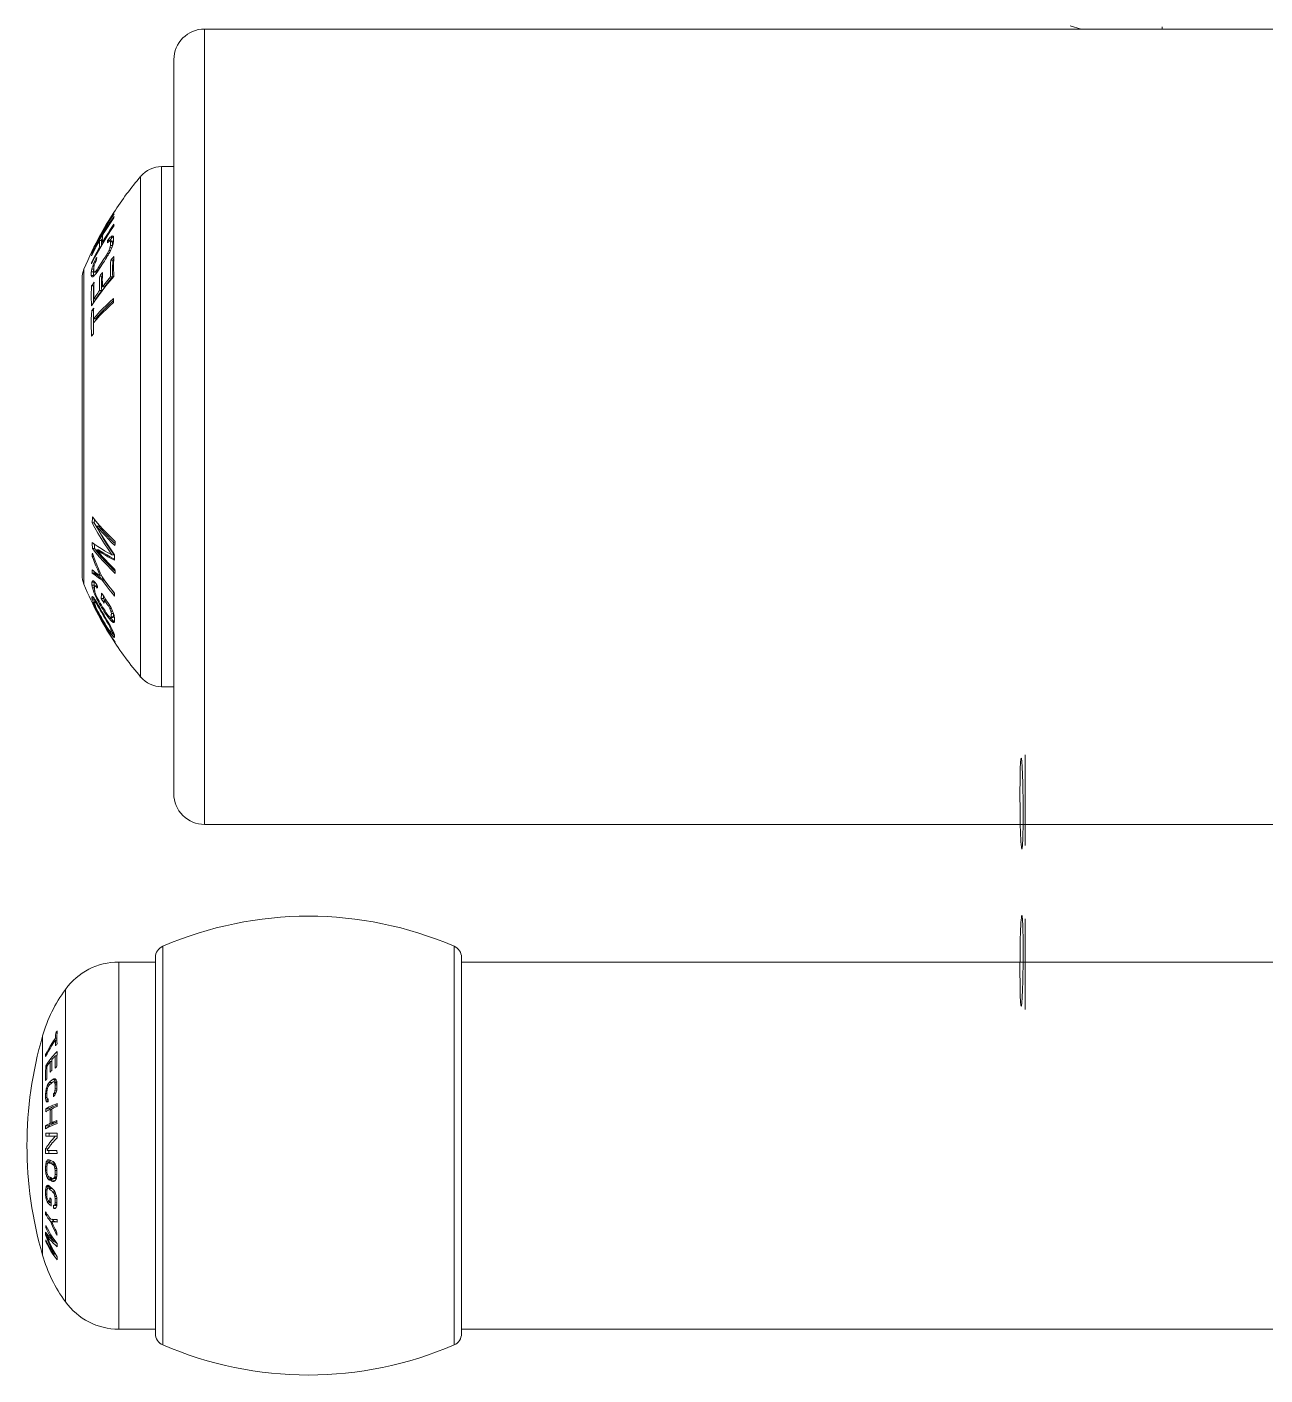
# Model space of a CAD drawing. Header units: centimetres. Extents: x 118932 to 154602, y -32682 to -23521.
# Drawn here: x 129525.92 to 129546.14, y -27737.02 to -27714.99 of the extents above; entities that cross this region are included whole.
import ezdxf

# ---------------------------------------------------------------- set-up
doc = ezdxf.new("R2010")
doc.units = ezdxf.units.CM
doc.header["$LTSCALE"] = 50
doc.header["$MEASUREMENT"] = 0
doc.layers.add('GEN_02_TF_Mobilya', color=7, linetype='Continuous', lineweight=5, true_color=0x745e3d)

# ---------------------------------------------------------------- blocks, each defined once
blk = doc.blocks.new('spor aletleri 2')
at = {"layer": 'GEN_02_TF_Mobilya'}
for p, q in [((-25.849, -113.904), (-25.848, -101.906)), ((-26.391, -103.814), (-26.391, -111.996)), ((-27.035, -104.862), (-27.017, -104.831)), ((-26.93, -104.862), (-26.895, -104.862)), ((-26.889, -104.809), (-26.853, -104.809)), ((-27.154, -104.989), (-27.149, -104.989)), ((-27.015, -104.888), (-26.998, -104.888)), ((-27.195, -105.22), (-27.18, -105.22)), ((-27.191, -105.092), (-27.183, -105.092)), ((-27.174, -105.28), (-27.152, -105.28)), ((-27.144, -105.206), (-27.126, -105.206)), ((-26.88, -105.185), (-26.845, -105.185)), ((-27.348, -110.327), (-27.348, -105.483)), ((-27.318, -105.33), (-27.318, -110.479)), ((-27.197, -105.376), (-27.164, -105.376)), ((-27.189, -105.331), (-27.156, -105.331)), ((-27.135, -105.373), (-27.101, -105.373)), ((-27.06, -105.446), (-27.026, -105.446)), ((-27.192, -105.604), (-27.159, -105.604)), ((-27.191, -106.008), (-27.16, -106.008)), ((-27.182, -109.475), (-27.149, -109.475)), ((-27.186, -110.497), (-27.153, -110.497)), ((-27.185, -110.443), (-27.152, -110.443)), ((-27.121, -110.514), (-27.096, -110.514)), ((-27.186, -110.708), (-27.154, -110.708)), ((-27.178, -110.683), (-27.176, -110.683)), ((-27.163, -110.777), (-27.145, -110.777)), ((-27.134, -110.662), (-27.118, -110.662)), ((-27.105, -110.725), (-27.088, -110.725)), ((-27.134, -110.843), (-27.126, -110.843)), ((-27.104, -110.904), (-27.097, -110.904)), ((-27.07, -110.869), (-27.056, -110.869)), ((-26.949, -110.982), (-26.926, -110.982)), ((-26.894, -110.878), (-26.869, -110.878)), ((-26.878, -110.921), (-26.85, -110.921)), ((-26.949, -111.179), (-26.94, -111.179)), ((-26.908, -111.039), (-26.873, -111.039)), ((-26.908, -111.243), (-26.896, -111.243)), ((-26.878, -111.213), (-26.861, -111.213)), ((-26.87, -111.239), (-26.848, -111.239)), ((-11.939, -113.265), (-11.939, -114.75)), ((-11.939, -115.947), (-11.939, -117.432)), ((-26.028, -116.396), (-26.028, -122.911)), ((-21.27, -116.396), (-21.27, -122.911)), ((-26.149, -122.728), (-26.149, -116.579)), ((-21.149, -122.728), (-21.149, -116.579)), ((-21.149, -116.654), (-7.053, -116.654)), ((-27.62, -117.1), (-27.62, -122.207)), ((-27.993, -117.862), (-27.993, -121.445)), ((-27.778, -117.81), (-27.756, -117.81)), ((-27.783, -117.933), (-27.759, -117.933)), ((-27.944, -118.165), (-27.927, -118.165)), ((-27.866, -118.279), (-27.843, -118.279)), ((-27.785, -118.184), (-27.757, -118.184)), ((-27.757, -118.178), (-27.762, -118.184)), ((-27.94, -118.349), (-27.916, -118.349)), ((-27.933, -118.721), (-27.915, -118.721)), ((-27.919, -118.677), (-27.894, -118.677)), ((-27.905, -118.648), (-27.866, -118.648)), ((-27.886, -118.623), (-27.837, -118.623)), ((-27.827, -118.571), (-27.78, -118.571)), ((-27.799, -118.616), (-27.812, -118.611)), ((-27.791, -118.631), (-27.758, -118.631)), ((-27.944, -118.8), (-27.925, -118.8)), ((-27.944, -118.869), (-27.922, -118.869)), ((-27.941, -118.903), (-27.904, -118.903)), ((-27.94, -118.759), (-27.922, -118.759)), ((-27.915, -118.891), (-27.904, -118.891)), ((-27.814, -118.809), (-27.782, -118.809)), ((-27.792, -118.761), (-27.767, -118.761)), ((-27.887, -119.051), (-27.888, -119.071)), ((-27.866, -119.061), (-27.842, -119.061)), ((-27.891, -119.328), (-27.89, -119.349)), ((-27.944, -119.708), (-27.905, -119.708)), ((-27.944, -119.988), (-27.924, -119.988)), ((-27.944, -120.053), (-27.925, -120.053)), ((-27.94, -119.949), (-27.914, -119.949)), ((-27.933, -119.92), (-27.88, -119.92)), ((-27.919, -119.894), (-27.868, -119.894)), ((-27.799, -119.998), (-27.769, -119.998)), ((-27.791, -120.026), (-27.762, -120.026)), ((-27.941, -120.095), (-27.922, -120.095)), ((-27.814, -120.188), (-27.768, -120.188)), ((-27.801, -120.177), (-27.764, -120.177)), ((-27.787, -120.125), (-27.759, -120.125)), ((-27.944, -120.378), (-27.921, -120.378)), ((-27.944, -120.446), (-27.925, -120.446)), ((-27.941, -120.488), (-27.923, -120.488)), ((-27.94, -120.343), (-27.887, -120.343)), ((-27.933, -120.32), (-27.88, -120.32)), ((-27.919, -120.303), (-27.905, -120.303)), ((-27.799, -120.456), (-27.773, -120.456)), ((-27.791, -120.486), (-27.765, -120.486)), ((-27.792, -120.615), (-27.759, -120.615)), ((-27.787, -120.588), (-27.759, -120.588)), ((-27.944, -121.114), (-27.909, -121.114)), ((-27.923, -121.097), (-27.902, -121.124)), ((-27.803, -121.426), (-27.784, -121.426)), ((-21.149, -122.653), (-3.026, -122.653))]:
    blk.add_line(p, q, dxfattribs=at)
at = {"layer": 'GEN_02_TF_Mobilya', "flags": 128}
for points in [[(-11.204, -101.355), (-11.025, -101.406)], [(-9.701, -101.406), (-9.7, -101.385), (-9.7, -101.372)], [(-25.848, -103.655), (-26.048, -103.655), (-26.048, -112.154), (-25.848, -112.154)], [(-26.83, -104.402), (-26.831, -104.404), (-26.895, -104.506), (-26.955, -104.607), (-27.011, -104.706), (-27.063, -104.803), (-27.11, -104.897), (-27.154, -104.989), (-27.105, -104.892), (-27.053, -104.795), (-27, -104.7), (-26.945, -104.606), (-26.888, -104.513), (-26.829, -104.421), (-26.829, -104.422), (-26.828, -104.422), (-26.828, -104.423), (-26.827, -104.424), (-26.827, -104.424), (-26.826, -104.425), (-26.893, -104.53), (-26.957, -104.637), (-27.02, -104.745), (-27.079, -104.854), (-27.137, -104.964), (-27.192, -105.076), (-27.193, -105.075), (-27.194, -105.074), (-27.194, -105.073), (-27.195, -105.072), (-27.195, -105.071), (-27.196, -105.07)], [(-27.189, -105.07), (-27.196, -105.07), (-27.155, -104.98), (-27.11, -104.888), (-27.061, -104.794), (-27.009, -104.698), (-26.952, -104.599), (-26.912, -104.533), (-26.891, -104.499)], [(-26.826, -104.468), (-26.827, -104.472), (-26.827, -104.475), (-26.828, -104.479), (-26.828, -104.483), (-26.829, -104.487), (-26.829, -104.49), (-26.862, -104.538), (-26.893, -104.587), (-26.924, -104.635), (-26.955, -104.684), (-26.985, -104.733), (-27.014, -104.783), (-27.016, -104.8), (-27.017, -104.818), (-27.018, -104.835), (-27.017, -104.853), (-27.016, -104.87), (-27.015, -104.888), (-26.985, -104.838), (-26.955, -104.789), (-26.924, -104.74), (-26.893, -104.692), (-26.862, -104.644), (-26.829, -104.596), (-26.829, -104.6), (-26.828, -104.603), (-26.828, -104.607), (-26.827, -104.611), (-26.827, -104.615), (-26.826, -104.618), (-26.893, -104.719), (-26.957, -104.821), (-27.02, -104.925), (-27.079, -105.029), (-27.137, -105.135), (-27.192, -105.242), (-27.192, -105.239), (-27.193, -105.235), (-27.194, -105.231), (-27.194, -105.227), (-27.194, -105.224), (-27.195, -105.22), (-27.173, -105.177), (-27.152, -105.135), (-27.129, -105.093), (-27.107, -105.051), (-27.084, -105.009), (-27.061, -104.968)], [(-27.044, -104.968), (-27.061, -104.968), (-27.062, -104.95), (-27.063, -104.932), (-27.064, -104.915), (-27.063, -104.897), (-27.062, -104.88), (-27.06, -104.862), (-27.083, -104.904), (-27.106, -104.946), (-27.129, -104.988), (-27.151, -105.03), (-27.173, -105.072), (-27.194, -105.114), (-27.194, -105.111), (-27.193, -105.107), (-27.193, -105.103), (-27.192, -105.099), (-27.191, -105.096), (-27.191, -105.092), (-27.136, -104.985), (-27.079, -104.879), (-27.019, -104.774), (-26.957, -104.671), (-26.893, -104.569), (-26.826, -104.468)], [(-27.029, -104.94), (-27.029, -104.932), (-27.029, -104.915), (-27.029, -104.897), (-27.028, -104.88), (-27.026, -104.862), (-27.06, -104.862)], [(-26.835, -104.885), (-26.833, -104.87), (-26.833, -104.86), (-26.833, -104.85), (-26.833, -104.84), (-26.833, -104.831), (-26.833, -104.821), (-26.832, -104.811), (-26.834, -104.807), (-26.835, -104.804), (-26.836, -104.8), (-26.837, -104.797), (-26.839, -104.793), (-26.84, -104.79), (-26.856, -104.787), (-26.867, -104.795), (-26.878, -104.802), (-26.889, -104.809), (-26.903, -104.827), (-26.917, -104.845), (-26.93, -104.862), (-26.931, -104.869), (-26.932, -104.876), (-26.932, -104.882), (-26.933, -104.889), (-26.933, -104.896), (-26.934, -104.902), (-26.913, -104.878), (-26.909, -104.873), (-26.893, -104.868), (-26.858, -104.868), (-26.856, -104.871), (-26.855, -104.873), (-26.854, -104.876), (-26.852, -104.878), (-26.851, -104.88), (-26.85, -104.883), (-26.85, -104.893), (-26.85, -104.903), (-26.85, -104.913), (-26.85, -104.922), (-26.85, -104.932), (-26.85, -104.942), (-26.852, -104.949), (-26.857, -104.966), (-26.868, -104.991), (-26.879, -105.015), (-26.89, -105.04), (-26.907, -105.071), (-26.923, -105.101), (-26.93, -105.112), (-26.943, -105.135), (-26.95, -105.146), (-26.964, -105.168), (-26.984, -105.198), (-27.003, -105.228), (-27.023, -105.258), (-27.042, -105.288)], [(-26.896, -104.868), (-26.895, -104.862), (-26.881, -104.845), (-26.874, -104.836), (-26.86, -104.818), (-26.853, -104.809), (-26.837, -104.798)], [(-26.967, -105.128), (-26.951, -105.101), (-26.934, -105.074), (-26.908, -105.074)], [(-26.934, -105.074), (-26.922, -105.049), (-26.91, -105.025), (-26.883, -105.025)], [(-26.91, -105.025), (-26.902, -105.003), (-26.894, -104.981), (-26.864, -104.981)], [(-26.894, -104.981), (-26.891, -104.968), (-26.888, -104.955), (-26.886, -104.942)], [(-26.885, -104.883), (-26.887, -104.88), (-26.888, -104.878), (-26.889, -104.876), (-26.89, -104.873), (-26.892, -104.871), (-26.893, -104.868)], [(-26.85, -104.942), (-26.886, -104.942), (-26.886, -104.932), (-26.886, -104.922), (-26.886, -104.913), (-26.886, -104.903), (-26.886, -104.893), (-26.885, -104.883), (-26.85, -104.883)], [(-26.835, -104.885), (-26.838, -104.9), (-26.841, -104.915), (-26.843, -104.924), (-26.846, -104.932), (-26.852, -104.949)], [(-26.883, -105.455), (-26.885, -105.41), (-26.886, -105.365), (-26.886, -105.32), (-26.885, -105.275), (-26.883, -105.23), (-26.88, -105.185), (-26.863, -105.164), (-26.845, -105.144), (-26.827, -105.123), (-26.83, -105.177), (-26.832, -105.231), (-26.833, -105.285), (-26.832, -105.34), (-26.83, -105.394), (-26.827, -105.448), (-26.894, -105.525), (-26.959, -105.604), (-27.021, -105.684), (-27.081, -105.765), (-27.138, -105.846), (-27.193, -105.929), (-27.196, -105.875), (-27.197, -105.821), (-27.198, -105.767), (-27.197, -105.712), (-27.195, -105.658), (-27.192, -105.604), (-27.179, -105.584), (-27.165, -105.563), (-27.152, -105.543)], [(-27.197, -105.435), (-27.198, -105.425), (-27.198, -105.415), (-27.198, -105.405), (-27.197, -105.395), (-27.197, -105.386), (-27.197, -105.376), (-27.194, -105.361), (-27.192, -105.346), (-27.189, -105.331), (-27.182, -105.305), (-27.174, -105.28), (-27.159, -105.243), (-27.144, -105.206), (-27.133, -105.183), (-27.121, -105.161), (-27.109, -105.139), (-27.109, -105.146), (-27.11, -105.152), (-27.11, -105.159), (-27.111, -105.165), (-27.111, -105.172), (-27.112, -105.179), (-27.119, -105.193)], [(-27.119, -105.193), (-27.133, -105.221), (-27.141, -105.243), (-27.149, -105.265), (-27.15, -105.271), (-27.153, -105.284), (-27.154, -105.291), (-27.156, -105.304), (-27.157, -105.313), (-27.157, -105.323), (-27.157, -105.333), (-27.157, -105.343), (-27.157, -105.353), (-27.157, -105.363), (-27.156, -105.365), (-27.155, -105.368), (-27.153, -105.37), (-27.152, -105.373), (-27.151, -105.375), (-27.149, -105.377)], [(-27.042, -105.288), (-27.061, -105.318), (-27.08, -105.348), (-27.093, -105.366)], [(-27.083, -105.309), (-27.064, -105.278), (-27.045, -105.248), (-27.026, -105.218), (-27.007, -105.188), (-26.987, -105.158), (-26.967, -105.128), (-26.94, -105.128)], [(-27.015, -105.619), (-26.981, -105.619), (-26.959, -105.591), (-26.938, -105.564), (-26.916, -105.536), (-26.893, -105.509), (-26.871, -105.482), (-26.848, -105.455), (-26.85, -105.41), (-26.85, -105.365), (-26.85, -105.32), (-26.849, -105.275), (-26.847, -105.23), (-26.845, -105.185), (-26.83, -105.167)], [(-27.172, -105.456), (-27.19, -105.456), (-27.191, -105.453), (-27.193, -105.449), (-27.194, -105.446), (-27.195, -105.442), (-27.196, -105.439), (-27.197, -105.435), (-27.164, -105.435), (-27.164, -105.425), (-27.164, -105.415), (-27.164, -105.405), (-27.164, -105.395), (-27.164, -105.386), (-27.164, -105.376), (-27.162, -105.368), (-27.16, -105.353), (-27.157, -105.338)], [(-27.156, -105.444), (-27.166, -105.451), (-27.175, -105.458), (-27.19, -105.456)], [(-27.16, -105.447), (-27.163, -105.439), (-27.164, -105.435)], [(-27.127, -105.414), (-27.137, -105.425), (-27.146, -105.437), (-27.156, -105.444)], [(-27.155, -105.813), (-27.122, -105.813), (-27.106, -105.791), (-27.091, -105.769), (-27.075, -105.746), (-27.059, -105.724), (-27.043, -105.702), (-27.027, -105.68), (-27.029, -105.641), (-27.029, -105.602), (-27.029, -105.563), (-27.029, -105.524), (-27.028, -105.485), (-27.026, -105.446), (-27.016, -105.433)], [(-27.081, -105.35), (-27.113, -105.35), (-27.124, -105.362), (-27.135, -105.373), (-27.149, -105.377), (-27.116, -105.377), (-27.101, -105.373), (-27.088, -105.359)], [(-27.093, -105.366), (-27.105, -105.384), (-27.117, -105.402), (-27.127, -105.414)], [(-27.113, -105.35), (-27.108, -105.343), (-27.093, -105.323), (-27.083, -105.309), (-27.055, -105.309)], [(-27.061, -105.68), (-27.063, -105.641), (-27.063, -105.602), (-27.064, -105.563), (-27.063, -105.524), (-27.062, -105.485), (-27.06, -105.446), (-27.045, -105.425), (-27.03, -105.405), (-27.014, -105.385), (-27.016, -105.424), (-27.017, -105.463), (-27.018, -105.502), (-27.017, -105.541), (-27.017, -105.58), (-27.015, -105.619), (-26.994, -105.591), (-26.972, -105.564), (-26.951, -105.536), (-26.929, -105.509), (-26.906, -105.482), (-26.883, -105.455), (-26.848, -105.455)], [(-27.162, -105.882), (-27.162, -105.875), (-27.164, -105.821), (-27.164, -105.767), (-27.164, -105.712), (-27.162, -105.658), (-27.159, -105.604), (-27.155, -105.598)], [(-27.152, -105.543), (-27.154, -105.588), (-27.156, -105.633), (-27.157, -105.678), (-27.157, -105.723), (-27.156, -105.768), (-27.155, -105.813), (-27.14, -105.791), (-27.125, -105.769), (-27.109, -105.746), (-27.093, -105.724), (-27.077, -105.702), (-27.061, -105.68), (-27.027, -105.68)], [(-26.833, -105.84), (-26.857, -105.862), (-26.916, -105.917), (-26.972, -105.973), (-27.027, -106.029), (-27.08, -106.086), (-27.13, -106.144), (-27.164, -106.144), (-27.163, -106.114), (-27.163, -106.085), (-27.162, -106.056), (-27.161, -106.026), (-27.159, -105.997), (-27.158, -105.968), (-27.169, -105.981), (-27.18, -105.995), (-27.191, -106.008), (-27.195, -106.077), (-27.197, -106.147), (-27.198, -106.216), (-27.197, -106.286), (-27.195, -106.356), (-27.192, -106.425), (-27.181, -106.412), (-27.17, -106.398), (-27.159, -106.385), (-27.16, -106.356), (-27.161, -106.327), (-27.162, -106.297), (-27.163, -106.268), (-27.164, -106.239), (-27.164, -106.209), (-27.164, -106.147), (-27.163, -106.144), (-27.113, -106.086), (-27.061, -106.029), (-27.007, -105.973), (-26.951, -105.917), (-26.893, -105.862), (-26.833, -105.808), (-26.833, -105.83), (-26.833, -105.852), (-26.833, -105.873), (-26.893, -105.928), (-26.951, -105.983), (-27.007, -106.039), (-27.061, -106.095), (-27.113, -106.152), (-27.164, -106.209)], [(-27.161, -106.387), (-27.162, -106.356), (-27.164, -106.286), (-27.164, -106.216)], [(-26.809, -109.816), (-26.808, -109.794), (-26.807, -109.783), (-26.875, -109.718), (-26.94, -109.652), (-27.002, -109.585), (-27.063, -109.517), (-27.121, -109.448), (-27.176, -109.378), (-27.178, -109.394), (-27.179, -109.411), (-27.18, -109.427), (-27.181, -109.443), (-27.181, -109.459), (-27.182, -109.475), (-27.137, -109.559), (-27.089, -109.644), (-27.038, -109.731), (-26.983, -109.819), (-26.924, -109.909), (-26.862, -110), (-26.826, -110), (-26.889, -109.909), (-26.948, -109.819), (-27.004, -109.731), (-27.055, -109.644), (-27.104, -109.559), (-27.149, -109.475), (-27.148, -109.459), (-27.147, -109.443), (-27.146, -109.417)], [(-27.111, -109.529), (-27.065, -109.584), (-27.017, -109.638), (-26.968, -109.691), (-26.917, -109.744), (-26.865, -109.796), (-26.811, -109.848), (-26.81, -109.827), (-26.809, -109.816), (-26.83, -109.796), (-26.882, -109.744), (-26.933, -109.691), (-26.983, -109.638), (-27.031, -109.584), (-27.077, -109.529), (-27.111, -109.529), (-27.069, -109.605), (-27.025, -109.681), (-26.977, -109.759), (-26.927, -109.838), (-26.873, -109.918), (-26.817, -109.999), (-26.817, -110.028), (-26.817, -110.057), (-26.817, -110.086), (-26.873, -110.057), (-26.927, -110.029), (-26.977, -110), (-27.025, -109.973), (-27.07, -109.945), (-27.112, -109.918)], [(-27.144, -109.897), (-27.178, -109.897), (-27.179, -109.881), (-27.18, -109.864), (-27.181, -109.848), (-27.181, -109.832), (-27.182, -109.816), (-27.183, -109.8), (-27.138, -109.832), (-27.09, -109.864), (-27.038, -109.897), (-26.983, -109.931), (-26.924, -109.965), (-26.862, -110)], [(-27.178, -109.897), (-27.122, -109.966), (-27.064, -110.035), (-27.003, -110.103), (-26.94, -110.17), (-26.875, -110.237), (-26.807, -110.302), (-26.809, -110.28), (-26.81, -110.259), (-26.811, -110.237), (-26.865, -110.185), (-26.918, -110.133), (-26.968, -110.08), (-27.018, -110.027), (-27.066, -109.973), (-27.112, -109.918), (-27.078, -109.918)], [(-26.81, -110.265), (-26.839, -110.237), (-26.905, -110.17), (-26.969, -110.103), (-27.03, -110.035), (-27.088, -109.967), (-27.144, -109.897), (-27.145, -109.881), (-27.146, -109.864), (-27.147, -109.848), (-27.148, -109.824)], [(-26.817, -110.068), (-26.838, -110.057), (-26.891, -110.029), (-26.942, -110), (-26.99, -109.973), (-27.036, -109.945), (-27.078, -109.918)], [(-27.161, -110.024), (-27.183, -110.024), (-27.182, -110.007), (-27.181, -109.99), (-27.18, -109.973), (-27.157, -110.035), (-27.132, -110.098), (-27.106, -110.162), (-27.079, -110.227), (-27.05, -110.294), (-27.019, -110.361), (-26.987, -110.406)], [(-27.028, -110.343), (-27.05, -110.343), (-27.075, -110.288), (-27.098, -110.234), (-27.121, -110.18), (-27.143, -110.127), (-27.163, -110.075), (-27.183, -110.024)], [(-27.148, -110.296), (-27.181, -110.296), (-27.182, -110.279), (-27.183, -110.262), (-27.184, -110.245), (-27.163, -110.262), (-27.143, -110.277), (-27.121, -110.293), (-27.099, -110.31), (-27.075, -110.326), (-27.05, -110.343)], [(-27.181, -110.296), (-27.157, -110.315), (-27.132, -110.334), (-27.106, -110.353), (-27.079, -110.373), (-27.05, -110.392), (-27.02, -110.413), (-26.985, -110.413)], [(-26.817, -110.633), (-26.852, -110.589), (-26.886, -110.546), (-26.92, -110.502), (-26.953, -110.457), (-26.985, -110.413), (-27.016, -110.392), (-27.045, -110.373), (-27.072, -110.353), (-27.099, -110.334), (-27.124, -110.315), (-27.148, -110.296), (-27.149, -110.272)], [(-27.178, -110.539), (-27.181, -110.525), (-27.184, -110.511), (-27.186, -110.497), (-27.186, -110.488), (-27.186, -110.479), (-27.186, -110.47), (-27.186, -110.461), (-27.186, -110.452), (-27.185, -110.443), (-27.184, -110.44), (-27.183, -110.437), (-27.181, -110.434), (-27.18, -110.431), (-27.179, -110.428), (-27.177, -110.425), (-27.162, -110.426), (-27.152, -110.435), (-27.142, -110.444), (-27.132, -110.453), (-27.12, -110.472), (-27.108, -110.491), (-27.096, -110.509), (-27.097, -110.515), (-27.097, -110.521), (-27.098, -110.527), (-27.098, -110.533), (-27.099, -110.539), (-27.099, -110.545), (-27.118, -110.519), (-27.121, -110.514), (-27.136, -110.507)], [(-27.164, -110.588), (-27.169, -110.572), (-27.174, -110.555), (-27.178, -110.539), (-27.145, -110.539), (-27.148, -110.525), (-27.15, -110.511), (-27.151, -110.504), (-27.153, -110.497), (-27.153, -110.488), (-27.153, -110.479), (-27.153, -110.47), (-27.153, -110.461), (-27.152, -110.452), (-27.152, -110.443), (-27.15, -110.437)], [(-27.049, -110.794), (-27.067, -110.794), (-27.08, -110.771), (-27.092, -110.748), (-27.105, -110.725), (-27.113, -110.707), (-27.129, -110.673), (-27.134, -110.662), (-27.144, -110.638), (-27.154, -110.613), (-27.164, -110.588), (-27.142, -110.588)], [(-27.096, -110.51), (-27.103, -110.507), (-27.136, -110.507), (-27.138, -110.508), (-27.139, -110.51), (-27.141, -110.512), (-27.142, -110.514), (-27.143, -110.516), (-27.144, -110.518), (-27.145, -110.527), (-27.145, -110.536), (-27.145, -110.545), (-27.145, -110.554), (-27.145, -110.563), (-27.145, -110.572), (-27.142, -110.584), (-27.14, -110.596), (-27.137, -110.608), (-27.13, -110.63)], [(-26.987, -110.406), (-26.954, -110.451), (-26.921, -110.495), (-26.887, -110.538), (-26.852, -110.582), (-26.817, -110.625), (-26.817, -110.642), (-26.817, -110.659), (-26.817, -110.676), (-26.852, -110.633), (-26.887, -110.589), (-26.921, -110.546), (-26.955, -110.502), (-26.987, -110.457), (-27.02, -110.413)], [(-27.178, -110.737), (-27.18, -110.732), (-27.181, -110.727), (-27.182, -110.722), (-27.183, -110.718), (-27.185, -110.713), (-27.186, -110.708), (-27.186, -110.704), (-27.186, -110.7), (-27.186, -110.695), (-27.186, -110.691), (-27.186, -110.687), (-27.186, -110.683), (-27.178, -110.681), (-27.173, -110.686), (-27.168, -110.691), (-27.163, -110.696), (-27.153, -110.709), (-27.143, -110.723), (-27.133, -110.737), (-27.123, -110.753), (-27.114, -110.769), (-27.104, -110.785), (-27.091, -110.807), (-27.079, -110.829), (-27.066, -110.85), (-27.047, -110.884), (-27.028, -110.918), (-27.009, -110.952), (-26.989, -110.986), (-26.969, -111.02), (-26.949, -111.054), (-26.942, -111.066), (-26.928, -111.089), (-26.921, -111.101), (-26.908, -111.125), (-26.891, -111.155), (-26.874, -111.185), (-26.864, -111.207), (-26.852, -111.23), (-26.841, -111.252), (-26.836, -111.265)], [(-26.872, -111.329), (-26.876, -111.329), (-26.931, -111.239), (-26.985, -111.148), (-27.037, -111.056), (-27.087, -110.963), (-27.136, -110.869), (-27.183, -110.774), (-27.179, -110.773), (-27.124, -110.886), (-27.066, -110.996), (-27.005, -111.106), (-26.943, -111.214), (-26.878, -111.321), (-26.81, -111.426), (-26.815, -111.427), (-26.88, -111.327), (-26.941, -111.229), (-26.989, -111.147)], [(-27.06, -110.975), (-27.067, -110.975), (-27.079, -110.951), (-27.092, -110.928), (-27.104, -110.904), (-27.119, -110.874), (-27.134, -110.843), (-27.149, -110.81), (-27.159, -110.788), (-27.163, -110.777), (-27.168, -110.763), (-27.173, -110.75), (-27.178, -110.737), (-27.145, -110.737)], [(-27.135, -110.764), (-27.138, -110.757), (-27.145, -110.737), (-27.149, -110.722), (-27.151, -110.713)], [(-27.145, -110.764), (-27.137, -110.765), (-27.117, -110.764), (-27.145, -110.764), (-27.145, -110.768), (-27.145, -110.773), (-27.145, -110.777), (-27.145, -110.781), (-27.145, -110.785), (-27.145, -110.789), (-27.142, -110.798), (-27.14, -110.807), (-27.137, -110.815), (-27.13, -110.834)], [(-27.137, -110.765), (-27.132, -110.771), (-27.127, -110.777), (-27.122, -110.783), (-27.104, -110.783)], [(-27.13, -110.63), (-27.122, -110.652), (-27.111, -110.676), (-27.1, -110.701), (-27.085, -110.729), (-27.07, -110.758), (-27.051, -110.789), (-27.032, -110.821), (-27.013, -110.852), (-26.993, -110.884), (-26.973, -110.915), (-26.953, -110.946), (-26.936, -110.968), (-26.92, -110.99), (-26.912, -110.999), (-26.899, -111.012), (-26.895, -111.016), (-26.878, -111.023)], [(-27.099, -110.818), (-27.103, -110.812), (-27.118, -110.789), (-27.122, -110.783)], [(-27.067, -110.794), (-27.048, -110.825), (-27.029, -110.857), (-27.009, -110.888), (-26.99, -110.92), (-26.97, -110.951), (-26.949, -110.982), (-26.943, -110.992), (-26.922, -111.02), (-26.908, -111.039), (-26.897, -111.052), (-26.886, -111.064), (-26.875, -111.077), (-26.839, -111.077), (-26.851, -111.064), (-26.862, -111.052), (-26.873, -111.039), (-26.887, -111.02)], [(-26.985, -110.737), (-27, -110.713), (-27.035, -110.713), (-27.034, -110.698), (-27.034, -110.683), (-27.033, -110.668), (-27.031, -110.653), (-27.03, -110.638), (-27.029, -110.623), (-27.009, -110.654), (-26.989, -110.686), (-26.966, -110.722), (-26.949, -110.749), (-26.928, -110.78), (-26.907, -110.811), (-26.89, -110.839), (-26.874, -110.867), (-26.863, -110.892), (-26.852, -110.917), (-26.84, -110.942), (-26.835, -110.958), (-26.83, -110.974), (-26.824, -110.991), (-26.822, -111.005), (-26.819, -111.019), (-26.817, -111.033), (-26.817, -111.042), (-26.817, -111.051), (-26.817, -111.06), (-26.817, -111.069), (-26.817, -111.078), (-26.817, -111.087), (-26.818, -111.09), (-26.82, -111.093), (-26.821, -111.096), (-26.822, -111.099), (-26.824, -111.102), (-26.825, -111.105), (-26.841, -111.104), (-26.853, -111.095), (-26.864, -111.086), (-26.875, -111.077)], [(-26.958, -110.734), (-26.985, -110.734), (-26.985, -110.743), (-26.986, -110.752), (-26.987, -110.761), (-26.987, -110.77), (-26.987, -110.779), (-26.988, -110.788), (-27.003, -110.763), (-27.019, -110.738), (-27.035, -110.713)], [(-27, -110.713), (-27, -110.698), (-26.999, -110.683), (-26.998, -110.671)], [(-26.919, -110.835), (-26.93, -110.818), (-26.941, -110.801), (-26.952, -110.784), (-26.963, -110.768), (-26.974, -110.751), (-26.985, -110.734)], [(-27.13, -110.834), (-27.122, -110.852), (-27.111, -110.875), (-27.1, -110.899), (-27.085, -110.928), (-27.07, -110.956), (-27.051, -110.99), (-27.032, -111.025), (-27.012, -111.059), (-26.993, -111.092), (-26.973, -111.126), (-26.952, -111.16), (-26.936, -111.185)], [(-26.952, -111.072), (-26.972, -111.039), (-26.992, -111.005), (-27.012, -110.971), (-27.031, -110.937), (-27.051, -110.903), (-27.07, -110.869), (-27.077, -110.856), (-27.095, -110.826), (-27.099, -110.818), (-27.085, -110.818)], [(-27.079, -110.986), (-27.048, -111.043), (-26.995, -111.136), (-26.938, -111.232)], [(-27.067, -110.975), (-27.048, -111.009), (-27.029, -111.043), (-27.009, -111.077), (-26.989, -111.111), (-26.969, -111.145), (-26.949, -111.179), (-26.935, -111.2), (-26.922, -111.222), (-26.908, -111.243), (-26.889, -111.271), (-26.875, -111.291), (-26.839, -111.291)], [(-26.87, -110.958), (-26.873, -110.946), (-26.875, -110.934), (-26.878, -110.921), (-26.889, -110.893), (-26.894, -110.878), (-26.907, -110.856), (-26.919, -110.835), (-26.893, -110.835)], [(-26.835, -111.012), (-26.87, -111.012), (-26.872, -111.014), (-26.873, -111.016), (-26.875, -111.018), (-26.876, -111.019), (-26.877, -111.021), (-26.878, -111.023), (-26.843, -111.023), (-26.842, -111.021), (-26.84, -111.019), (-26.839, -111.018), (-26.838, -111.016), (-26.836, -111.014), (-26.835, -111.012), (-26.835, -111.003), (-26.835, -110.994), (-26.835, -110.985), (-26.835, -110.967), (-26.835, -110.96)], [(-26.87, -111.012), (-26.871, -111.003), (-26.871, -110.994), (-26.871, -110.985), (-26.871, -110.976), (-26.87, -110.967), (-26.87, -110.958), (-26.835, -110.958)], [(-26.989, -111.147), (-26.997, -111.133), (-27.035, -111.067)], [(-26.919, -111.13), (-26.936, -111.101), (-26.952, -111.072), (-26.938, -111.072)], [(-26.936, -111.185), (-26.92, -111.211), (-26.907, -111.228), (-26.895, -111.245), (-26.889, -111.251), (-26.884, -111.257), (-26.878, -111.263), (-26.87, -111.264)], [(-26.879, -111.177), (-26.895, -111.177), (-26.907, -111.153), (-26.919, -111.13), (-26.905, -111.13)], [(-26.841, -111.333), (-26.83, -111.343), (-26.825, -111.348), (-26.818, -111.346), (-26.817, -111.346), (-26.817, -111.342), (-26.817, -111.337), (-26.817, -111.333), (-26.817, -111.329), (-26.817, -111.325), (-26.817, -111.321), (-26.818, -111.316), (-26.82, -111.311), (-26.821, -111.306), (-26.822, -111.301), (-26.823, -111.296), (-26.825, -111.292), (-26.83, -111.278), (-26.835, -111.264), (-26.87, -111.264), (-26.871, -111.26), (-26.871, -111.256), (-26.871, -111.252), (-26.871, -111.248), (-26.871, -111.243), (-26.87, -111.239), (-26.873, -111.231), (-26.876, -111.222), (-26.878, -111.213), (-26.888, -111.191), (-26.895, -111.177)], [(-26.82, -111.093), (-26.828, -111.086), (-26.839, -111.077)], [(-26.875, -111.291), (-26.864, -111.305), (-26.853, -111.319), (-26.841, -111.333), (-26.817, -111.333)], [(-26.817, -111.319), (-26.823, -111.312), (-26.834, -111.298), (-26.839, -111.291), (-26.858, -111.264)], [(-26.149, -116.654), (-26.748, -116.654), (-26.749, -122.653), (-26.149, -122.653)], [(-27.782, -117.9), (-27.782, -117.885), (-27.781, -117.87), (-27.781, -117.855), (-27.78, -117.84), (-27.779, -117.825), (-27.778, -117.81), (-27.772, -117.802), (-27.766, -117.795), (-27.76, -117.787), (-27.754, -117.779), (-27.756, -117.814), (-27.758, -117.849), (-27.759, -117.885), (-27.759, -117.92), (-27.758, -117.955), (-27.757, -117.991), (-27.763, -117.999), (-27.769, -118.006), (-27.775, -118.014), (-27.781, -118.022), (-27.782, -118.007), (-27.782, -117.993), (-27.783, -117.978), (-27.783, -117.963), (-27.783, -117.948), (-27.783, -117.933), (-27.814, -117.976), (-27.843, -118.019), (-27.871, -118.064), (-27.897, -118.108), (-27.921, -118.153)], [(-27.921, -118.153), (-27.944, -118.199), (-27.944, -118.182), (-27.944, -118.165), (-27.921, -118.12), (-27.896, -118.075), (-27.87, -118.03), (-27.842, -117.986), (-27.813, -117.943), (-27.782, -117.9), (-27.759, -117.9)], [(-27.905, -118.332), (-27.914, -118.346), (-27.923, -118.359), (-27.924, -118.393), (-27.925, -118.427), (-27.925, -118.46), (-27.925, -118.494), (-27.925, -118.528), (-27.924, -118.561), (-27.929, -118.569), (-27.934, -118.576), (-27.939, -118.584), (-27.943, -118.591), (-27.944, -118.551), (-27.944, -118.51), (-27.944, -118.47), (-27.943, -118.43), (-27.942, -118.389), (-27.94, -118.349), (-27.914, -118.308), (-27.886, -118.268), (-27.856, -118.229), (-27.824, -118.19), (-27.79, -118.151), (-27.754, -118.114)], [(-27.842, -118.249), (-27.843, -118.279), (-27.844, -118.308), (-27.844, -118.337), (-27.844, -118.366), (-27.844, -118.395), (-27.844, -118.424), (-27.85, -118.432), (-27.856, -118.439), (-27.862, -118.447), (-27.868, -118.454), (-27.868, -118.425), (-27.868, -118.396), (-27.868, -118.367), (-27.867, -118.338), (-27.867, -118.308), (-27.866, -118.279), (-27.876, -118.292), (-27.886, -118.306), (-27.895, -118.319), (-27.905, -118.332)], [(-27.754, -118.114), (-27.756, -118.154), (-27.758, -118.194), (-27.758, -118.235), (-27.759, -118.275), (-27.759, -118.316), (-27.758, -118.356), (-27.765, -118.364), (-27.772, -118.371), (-27.779, -118.379), (-27.786, -118.386), (-27.787, -118.353), (-27.787, -118.319), (-27.787, -118.285), (-27.787, -118.252), (-27.786, -118.218), (-27.785, -118.184), (-27.795, -118.195), (-27.804, -118.206), (-27.814, -118.216), (-27.823, -118.227), (-27.833, -118.238), (-27.842, -118.249)], [(-27.904, -118.927), (-27.934, -118.927), (-27.938, -118.915), (-27.941, -118.903), (-27.943, -118.886), (-27.944, -118.869), (-27.944, -118.846), (-27.944, -118.823), (-27.944, -118.8), (-27.942, -118.78), (-27.94, -118.759), (-27.937, -118.74), (-27.933, -118.721), (-27.926, -118.699), (-27.919, -118.677), (-27.915, -118.67), (-27.912, -118.663), (-27.908, -118.655), (-27.905, -118.648), (-27.9, -118.642), (-27.896, -118.636), (-27.891, -118.629), (-27.886, -118.623), (-27.877, -118.614), (-27.867, -118.606), (-27.858, -118.597), (-27.848, -118.588), (-27.837, -118.58), (-27.827, -118.571), (-27.822, -118.569), (-27.816, -118.566), (-27.811, -118.564), (-27.806, -118.562), (-27.788, -118.563), (-27.784, -118.567), (-27.78, -118.571), (-27.775, -118.575), (-27.771, -118.58), (-27.767, -118.591), (-27.762, -118.603), (-27.761, -118.611), (-27.758, -118.638), (-27.759, -118.661)], [(-27.762, -118.611), (-27.812, -118.611), (-27.829, -118.617), (-27.839, -118.625), (-27.85, -118.634), (-27.86, -118.643), (-27.869, -118.651), (-27.879, -118.66), (-27.888, -118.669), (-27.892, -118.674), (-27.896, -118.68), (-27.899, -118.685), (-27.903, -118.69), (-27.908, -118.703), (-27.914, -118.716), (-27.921, -118.746), (-27.925, -118.78), (-27.925, -118.802), (-27.925, -118.825), (-27.925, -118.848), (-27.922, -118.875), (-27.915, -118.891), (-27.904, -118.888), (-27.904, -118.911), (-27.904, -118.934), (-27.908, -118.936), (-27.912, -118.939), (-27.917, -118.941), (-27.921, -118.944), (-27.924, -118.939), (-27.928, -118.935), (-27.931, -118.931), (-27.934, -118.927)], [(-27.776, -118.575), (-27.782, -118.58), (-27.792, -118.588), (-27.802, -118.597), (-27.812, -118.606), (-27.822, -118.614)], [(-27.761, -118.727), (-27.763, -118.748), (-27.768, -118.766), (-27.773, -118.785), (-27.777, -118.796), (-27.782, -118.807), (-27.786, -118.818), (-27.791, -118.829), (-27.796, -118.836), (-27.802, -118.842), (-27.807, -118.848), (-27.813, -118.854), (-27.813, -118.843), (-27.814, -118.82), (-27.814, -118.809), (-27.801, -118.791), (-27.775, -118.791)], [(-27.801, -118.791), (-27.792, -118.761), (-27.787, -118.727), (-27.787, -118.704), (-27.787, -118.681), (-27.787, -118.658), (-27.759, -118.658)], [(-27.787, -118.658), (-27.791, -118.631), (-27.799, -118.616), (-27.761, -118.616)], [(-27.759, -118.661), (-27.759, -118.683), (-27.759, -118.706), (-27.761, -118.727), (-27.787, -118.727)], [(-27.812, -119.289), (-27.868, -119.289), (-27.868, -119.251), (-27.868, -119.213), (-27.868, -119.175), (-27.868, -119.137), (-27.867, -119.099), (-27.866, -119.061), (-27.879, -119.067), (-27.893, -119.074), (-27.906, -119.08), (-27.918, -119.087), (-27.93, -119.093), (-27.942, -119.1), (-27.941, -119.075), (-27.94, -119.051), (-27.914, -119.037), (-27.886, -119.022), (-27.856, -119.008), (-27.824, -118.995), (-27.79, -118.981), (-27.754, -118.968), (-27.755, -118.992), (-27.756, -119.017), (-27.771, -119.022), (-27.786, -119.028), (-27.8, -119.033), (-27.814, -119.039), (-27.828, -119.045), (-27.842, -119.05), (-27.843, -119.088), (-27.844, -119.126), (-27.844, -119.164), (-27.844, -119.202), (-27.844, -119.24), (-27.844, -119.279), (-27.83, -119.273), (-27.816, -119.267), (-27.802, -119.262), (-27.788, -119.256), (-27.773, -119.25), (-27.758, -119.245), (-27.758, -119.269), (-27.757, -119.294), (-27.793, -119.307)], [(-27.755, -118.99), (-27.767, -118.995), (-27.8, -119.008), (-27.831, -119.022), (-27.86, -119.037), (-27.887, -119.051), (-27.94, -119.051)], [(-27.813, -119.279), (-27.812, -119.289), (-27.827, -119.296), (-27.84, -119.302), (-27.853, -119.308), (-27.866, -119.315), (-27.879, -119.321), (-27.891, -119.328), (-27.944, -119.328)], [(-27.793, -119.307), (-27.827, -119.321), (-27.859, -119.335), (-27.889, -119.348), (-27.917, -119.363), (-27.943, -119.377), (-27.943, -119.353), (-27.944, -119.328), (-27.932, -119.321), (-27.92, -119.315), (-27.908, -119.308), (-27.895, -119.302), (-27.881, -119.296), (-27.868, -119.289)], [(-27.758, -119.266), (-27.76, -119.267), (-27.774, -119.273), (-27.788, -119.279), (-27.844, -119.279)], [(-27.867, -119.653), (-27.877, -119.667), (-27.887, -119.68), (-27.896, -119.694), (-27.905, -119.707), (-27.913, -119.72), (-27.921, -119.733), (-27.758, -119.733), (-27.758, -119.745), (-27.757, -119.77), (-27.757, -119.783), (-27.943, -119.783), (-27.943, -119.758), (-27.944, -119.733), (-27.944, -119.708), (-27.939, -119.699), (-27.933, -119.69), (-27.927, -119.681), (-27.922, -119.672), (-27.916, -119.663), (-27.909, -119.653), (-27.892, -119.629), (-27.874, -119.604), (-27.854, -119.578), (-27.832, -119.552), (-27.809, -119.526), (-27.785, -119.5)], [(-27.756, -119.5), (-27.942, -119.5), (-27.941, -119.475), (-27.94, -119.45), (-27.754, -119.45), (-27.755, -119.475), (-27.756, -119.5), (-27.757, -119.525), (-27.778, -119.547), (-27.798, -119.569), (-27.817, -119.59), (-27.834, -119.611), (-27.851, -119.633), (-27.867, -119.653)], [(-27.887, -119.45), (-27.888, -119.475), (-27.889, -119.5)], [(-27.891, -119.733), (-27.89, -119.758), (-27.89, -119.783)], [(-27.935, -120.132), (-27.938, -120.113), (-27.941, -120.095), (-27.943, -120.074), (-27.944, -120.053), (-27.944, -120.031), (-27.944, -120.009), (-27.944, -119.988), (-27.942, -119.968), (-27.94, -119.949), (-27.937, -119.934), (-27.933, -119.92), (-27.93, -119.913), (-27.926, -119.907), (-27.923, -119.901), (-27.919, -119.894), (-27.915, -119.892), (-27.912, -119.889), (-27.908, -119.887), (-27.905, -119.885), (-27.886, -119.886), (-27.877, -119.89), (-27.867, -119.894), (-27.858, -119.899), (-27.848, -119.903), (-27.837, -119.908), (-27.827, -119.912), (-27.822, -119.916), (-27.816, -119.921), (-27.811, -119.925), (-27.806, -119.929), (-27.801, -119.935), (-27.797, -119.941), (-27.793, -119.947), (-27.788, -119.952), (-27.784, -119.962), (-27.78, -119.972), (-27.775, -119.982), (-27.771, -119.992), (-27.767, -120.01), (-27.762, -120.028), (-27.76, -120.05), (-27.758, -120.071), (-27.759, -120.093), (-27.759, -120.114), (-27.759, -120.136), (-27.761, -120.155)], [(-27.787, -119.955), (-27.804, -119.948), (-27.814, -119.943), (-27.824, -119.939), (-27.834, -119.934), (-27.888, -119.934), (-27.903, -119.936), (-27.914, -119.947), (-27.921, -119.967), (-27.925, -119.998), (-27.925, -120.02), (-27.925, -120.042), (-27.925, -120.063), (-27.922, -120.098), (-27.915, -120.126), (-27.91, -120.137), (-27.904, -120.147), (-27.901, -120.151), (-27.897, -120.155), (-27.894, -120.159), (-27.89, -120.163), (-27.881, -120.167), (-27.871, -120.172), (-27.861, -120.176), (-27.852, -120.18), (-27.841, -120.185), (-27.831, -120.189)], [(-27.888, -119.934), (-27.879, -119.939), (-27.869, -119.943), (-27.86, -119.948), (-27.85, -119.952), (-27.839, -119.957), (-27.829, -119.961), (-27.785, -119.961)], [(-27.866, -119.895), (-27.872, -119.907), (-27.88, -119.92), (-27.883, -119.934)], [(-27.759, -120.06), (-27.787, -120.06), (-27.787, -120.082), (-27.787, -120.104), (-27.787, -120.125), (-27.792, -120.156), (-27.801, -120.177), (-27.814, -120.188), (-27.831, -120.189), (-27.775, -120.189), (-27.768, -120.19), (-27.773, -120.204), (-27.777, -120.21), (-27.782, -120.217), (-27.786, -120.223), (-27.791, -120.23), (-27.808, -120.239), (-27.83, -120.238), (-27.808, -120.239)], [(-27.812, -119.976), (-27.816, -119.972), (-27.821, -119.969), (-27.825, -119.965), (-27.829, -119.961)], [(-27.787, -120.06), (-27.791, -120.026), (-27.799, -119.998), (-27.806, -119.987), (-27.812, -119.976), (-27.778, -119.976)], [(-27.872, -120.171), (-27.921, -120.171), (-27.924, -120.161), (-27.928, -120.151), (-27.931, -120.141), (-27.935, -120.132), (-27.912, -120.132)], [(-27.921, -120.171), (-27.918, -120.177), (-27.914, -120.183), (-27.911, -120.189), (-27.907, -120.195), (-27.853, -120.195), (-27.858, -120.187), (-27.862, -120.179), (-27.865, -120.174)], [(-27.83, -120.238), (-27.84, -120.234), (-27.85, -120.229), (-27.86, -120.225), (-27.87, -120.221), (-27.88, -120.216), (-27.889, -120.212), (-27.894, -120.207), (-27.898, -120.203), (-27.903, -120.199), (-27.907, -120.195)], [(-27.889, -120.212), (-27.834, -120.212), (-27.825, -120.216), (-27.815, -120.221), (-27.805, -120.225), (-27.795, -120.229)], [(-27.853, -120.195), (-27.85, -120.197), (-27.847, -120.2), (-27.844, -120.203), (-27.841, -120.206), (-27.834, -120.212)], [(-27.792, -120.156), (-27.761, -120.155), (-27.764, -120.175), (-27.768, -120.19)], [(-27.934, -120.525), (-27.938, -120.506), (-27.941, -120.488), (-27.943, -120.467), (-27.944, -120.446), (-27.944, -120.423), (-27.944, -120.401), (-27.944, -120.378), (-27.942, -120.36), (-27.94, -120.343), (-27.937, -120.331), (-27.933, -120.32), (-27.93, -120.316), (-27.926, -120.311), (-27.923, -120.307), (-27.919, -120.303), (-27.905, -120.302), (-27.9, -120.304), (-27.896, -120.307), (-27.891, -120.309), (-27.886, -120.311), (-27.877, -120.32), (-27.867, -120.329), (-27.858, -120.337), (-27.848, -120.346), (-27.837, -120.355), (-27.827, -120.363), (-27.822, -120.37), (-27.816, -120.376), (-27.811, -120.382), (-27.806, -120.388), (-27.801, -120.395), (-27.797, -120.403), (-27.793, -120.41), (-27.788, -120.417), (-27.784, -120.428), (-27.78, -120.439), (-27.775, -120.45), (-27.771, -120.462), (-27.767, -120.48), (-27.762, -120.499), (-27.76, -120.52), (-27.758, -120.54), (-27.759, -120.563), (-27.759, -120.586), (-27.759, -120.609), (-27.762, -120.631)], [(-27.836, -120.356), (-27.849, -120.351), (-27.903, -120.351), (-27.914, -120.356), (-27.921, -120.372), (-27.925, -120.399), (-27.925, -120.421), (-27.925, -120.444), (-27.925, -120.467), (-27.922, -120.501), (-27.915, -120.531), (-27.904, -120.549), (-27.9, -120.553), (-27.895, -120.558), (-27.89, -120.563), (-27.885, -120.567), (-27.88, -120.572), (-27.875, -120.576)], [(-27.852, -120.576), (-27.875, -120.576), (-27.876, -120.554), (-27.876, -120.531), (-27.876, -120.508), (-27.87, -120.513), (-27.864, -120.518), (-27.858, -120.523), (-27.852, -120.529), (-27.852, -120.548), (-27.852, -120.567), (-27.852, -120.586), (-27.852, -120.605), (-27.851, -120.624), (-27.851, -120.643), (-27.861, -120.634), (-27.87, -120.626), (-27.88, -120.617), (-27.889, -120.608), (-27.898, -120.6), (-27.907, -120.591)], [(-27.903, -120.351), (-27.888, -120.357), (-27.834, -120.357)], [(-27.88, -120.32), (-27.883, -120.331), (-27.887, -120.343), (-27.888, -120.351)], [(-27.888, -120.357), (-27.879, -120.366), (-27.869, -120.374), (-27.86, -120.383), (-27.85, -120.392), (-27.839, -120.4), (-27.829, -120.409), (-27.793, -120.409)], [(-27.812, -120.43), (-27.816, -120.425), (-27.821, -120.42), (-27.825, -120.414), (-27.829, -120.409)], [(-27.787, -120.52), (-27.791, -120.486), (-27.799, -120.456), (-27.806, -120.443), (-27.812, -120.43), (-27.783, -120.43)], [(-27.883, -120.569), (-27.921, -120.569), (-27.928, -120.547), (-27.934, -120.525), (-27.916, -120.525)], [(-27.921, -120.569), (-27.917, -120.575), (-27.914, -120.58), (-27.911, -120.586), (-27.907, -120.591), (-27.853, -120.591), (-27.858, -120.584), (-27.863, -120.576)], [(-27.78, -120.674), (-27.813, -120.674), (-27.813, -120.663), (-27.814, -120.64), (-27.814, -120.628), (-27.801, -120.631)], [(-27.768, -120.655), (-27.773, -120.667), (-27.777, -120.671), (-27.782, -120.675), (-27.786, -120.68), (-27.791, -120.684), (-27.802, -120.679), (-27.807, -120.676), (-27.813, -120.674)], [(-27.76, -120.52), (-27.787, -120.52), (-27.787, -120.543), (-27.787, -120.565), (-27.787, -120.588), (-27.792, -120.615), (-27.801, -120.631), (-27.762, -120.631), (-27.763, -120.644), (-27.768, -120.655)], [(-27.756, -120.899), (-27.788, -120.896), (-27.844, -120.896), (-27.831, -120.926), (-27.818, -120.956), (-27.804, -120.987), (-27.789, -121.017), (-27.774, -121.048), (-27.758, -121.079), (-27.758, -121.099), (-27.757, -121.12), (-27.777, -121.082), (-27.795, -121.044), (-27.813, -121.006), (-27.83, -120.969), (-27.845, -120.933), (-27.86, -120.897), (-27.876, -120.877), (-27.89, -120.857), (-27.905, -120.837), (-27.918, -120.817), (-27.932, -120.797), (-27.944, -120.777)], [(-27.86, -120.897), (-27.844, -120.897), (-27.817, -120.899), (-27.788, -120.901), (-27.756, -120.904), (-27.755, -120.884), (-27.754, -120.863), (-27.793, -120.861), (-27.828, -120.859), (-27.86, -120.856), (-27.875, -120.837), (-27.89, -120.817), (-27.904, -120.797), (-27.918, -120.777)], [(-27.835, -120.858), (-27.821, -120.877), (-27.805, -120.897)], [(-27.941, -121.226), (-27.942, -121.209), (-27.942, -121.192), (-27.922, -121.232), (-27.901, -121.272), (-27.878, -121.311), (-27.854, -121.35), (-27.829, -121.388), (-27.803, -121.426), (-27.83, -121.376), (-27.855, -121.325), (-27.879, -121.273), (-27.902, -121.221), (-27.924, -121.168), (-27.944, -121.114), (-27.944, -121.099), (-27.944, -121.084), (-27.944, -121.07), (-27.923, -121.097)], [(-27.942, -120.992), (-27.941, -120.975), (-27.94, -120.958), (-27.914, -121.009), (-27.886, -121.06), (-27.856, -121.11), (-27.824, -121.159), (-27.79, -121.208), (-27.754, -121.255), (-27.754, -121.264), (-27.755, -121.272), (-27.755, -121.28), (-27.756, -121.289), (-27.756, -121.297), (-27.757, -121.306), (-27.789, -121.276), (-27.82, -121.247), (-27.85, -121.217), (-27.878, -121.186), (-27.904, -121.155), (-27.929, -121.124)], [(-27.776, -121.226), (-27.803, -121.226), (-27.829, -121.188), (-27.854, -121.149), (-27.878, -121.11), (-27.901, -121.071), (-27.922, -121.032), (-27.942, -120.992), (-27.923, -120.992)], [(-27.803, -121.226), (-27.83, -121.2), (-27.855, -121.175), (-27.879, -121.149), (-27.902, -121.124), (-27.929, -121.124), (-27.904, -121.184), (-27.878, -121.244), (-27.85, -121.302), (-27.821, -121.36), (-27.79, -121.417), (-27.757, -121.473), (-27.757, -121.481), (-27.756, -121.49), (-27.756, -121.498), (-27.755, -121.506), (-27.755, -121.515), (-27.754, -121.523), (-27.79, -121.475), (-27.824, -121.427), (-27.856, -121.378), (-27.886, -121.328), (-27.915, -121.277), (-27.941, -121.226), (-27.925, -121.226)], [(-27.786, -121.226), (-27.764, -121.247), (-27.754, -121.256)]]:
    blk.add_lwpolyline(points, dxfattribs=at)
for points in [[(-7.45, -101.406), (-25.348, -101.406), (-25.349, -114.404), (-7.45, -114.404)], [(-12.025, -113.912), (-12.025, -114), (-12.024, -114.09), (-12.023, -114.179), (-12.022, -114.267), (-12.021, -114.352), (-12.019, -114.432), (-12.016, -114.507), (-12.014, -114.576), (-12.011, -114.638), (-12.008, -114.691), (-12.005, -114.734), (-12.002, -114.769), (-11.999, -114.792), (-11.996, -114.806), (-11.993, -114.808), (-11.99, -114.8), (-11.987, -114.781), (-11.984, -114.752), (-11.982, -114.712), (-11.98, -114.663), (-11.978, -114.606), (-11.976, -114.54), (-11.975, -114.468), (-11.974, -114.39), (-11.973, -114.307), (-11.973, -114.22), (-11.973, -114.132), (-11.974, -114.042), (-11.975, -113.953), (-11.976, -113.865), (-11.978, -113.78), (-11.98, -113.7), (-11.982, -113.625), (-11.984, -113.556), (-11.987, -113.494), (-11.99, -113.441), (-11.993, -113.398), (-11.996, -113.363), (-11.999, -113.34), (-12.002, -113.326), (-12.005, -113.324), (-12.008, -113.332), (-12.011, -113.351), (-12.014, -113.38), (-12.016, -113.42), (-12.019, -113.469), (-12.021, -113.526), (-12.022, -113.592), (-12.023, -113.664), (-12.024, -113.742), (-12.025, -113.825)], [(-12.025, -116.786), (-12.025, -116.697), (-12.024, -116.607), (-12.023, -116.518), (-12.022, -116.43), (-12.021, -116.346), (-12.019, -116.265), (-12.016, -116.19), (-12.014, -116.121), (-12.011, -116.06), (-12.008, -116.007), (-12.005, -115.963), (-12.002, -115.929), (-11.999, -115.905), (-11.996, -115.891), (-11.993, -115.889), (-11.99, -115.897), (-11.987, -115.916), (-11.984, -115.946), (-11.982, -115.985), (-11.98, -116.034), (-11.978, -116.092), (-11.976, -116.157), (-11.975, -116.229), (-11.974, -116.308), (-11.973, -116.39), (-11.973, -116.477), (-11.973, -116.566), (-11.974, -116.655), (-11.975, -116.745), (-11.976, -116.832), (-11.978, -116.917), (-11.98, -116.997), (-11.982, -117.073), (-11.984, -117.141), (-11.987, -117.203), (-11.99, -117.256), (-11.993, -117.3), (-11.996, -117.334), (-11.999, -117.358), (-12.002, -117.371), (-12.005, -117.374), (-12.008, -117.365), (-12.011, -117.346), (-12.014, -117.317), (-12.016, -117.277), (-12.019, -117.228), (-12.021, -117.171), (-12.022, -117.105), (-12.023, -117.033), (-12.024, -116.955), (-12.025, -116.872)], [(-27.931, -120.757), (-27.918, -120.777), (-27.944, -120.777), (-27.944, -120.756), (-27.944, -120.736)]]:
    blk.add_lwpolyline(points, close=True, dxfattribs=at)
at = {"layer": 'GEN_02_TF_Mobilya'}
for centre, radius, start, end in [((-25.348, -101.906), 0.5, 89.9993, 179.9993), ((-26.048, -104.105), 0.45, 89.9993, 139.5974), ((-22.051, -107.508), 5.699, 139.5974, 146.9817), ((-22.051, -107.508), 5.699, 151.2227, 157.5389), ((-26.948, -105.483), 0.4, 157.5389, 179.9993), ((-26.948, -110.327), 0.4, 179.9993, 202.4598), ((-22.051, -108.302), 5.699, 202.4598, 208.1105), ((-22.051, -108.302), 5.699, 212.297, 220.4013), ((-26.048, -111.704), 0.45, 220.4013, 269.9993), ((-25.349, -113.904), 0.5, 179.9993, 269.9993), ((-23.649, -121.903), 5.999, 66.6366, 113.3621), ((-25.949, -116.579), 0.2, 113.3621, 179.9993), ((-21.349, -116.579), 0.2, 359.9993, 66.6366), ((-26.748, -117.729), 1.075, 89.9993, 144.2074), ((-25.593, -118.562), 2.5, 144.2074, 163.7453), ((-21.849, -119.654), 6.399, 163.7453, 196.2534), ((-25.593, -120.745), 2.5, 196.2534, 215.7913), ((-26.748, -121.578), 1.075, 215.7913, 269.9993), ((-25.949, -122.728), 0.2, 179.9993, 246.6366), ((-23.649, -117.404), 5.999, 246.6366, 293.3621), ((-21.349, -122.728), 0.2, 293.3621, 359.9993)]:
    blk.add_arc(centre, radius, start, end, dxfattribs=at)
blk = doc.blocks.new('c blok level -1 tefriş')
blk.add_blockref('spor aletleri 2', (-32.486, 927.178, -0.003))

msp = doc.modelspace()

# ---------------------------------------------------------------- block references
msp.add_blockref('c blok level -1 tefriş', (129586.651, -28540.795, 0.003))

doc.saveas('drawing.dxf')
